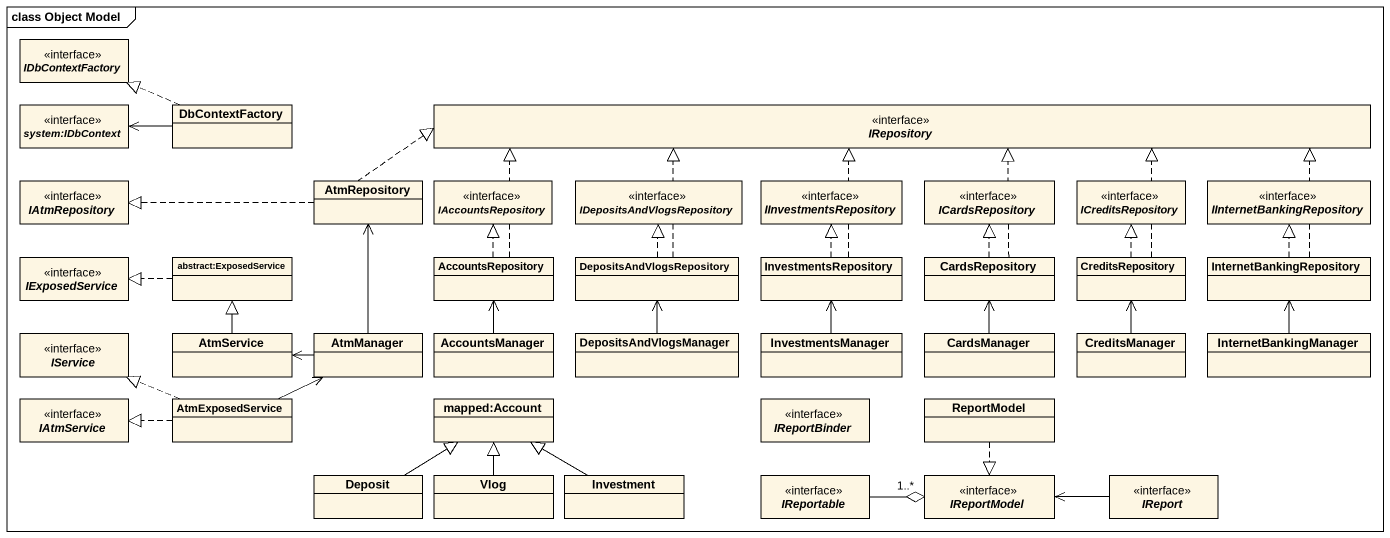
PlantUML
@startuml
mainframe class Object Model
hide circle
hide empty members
interface IDbContextFactory
interface "system:IDbContext" as system_IDbContext
class DbContextFactory
interface IRepository
interface IAtmRepository
class AtmRepository
interface IAccountsRepository
interface IDepositsAndVlogsRepository
interface IInvestmentsRepository
interface ICardsRepository
interface ICreditsRepository
interface IInternetBankingRepository
interface IExposedService
class "abstract:ExposedService" as abstract_ExposedService
class AccountsRepository
class DepositsAndVlogsRepository
class InvestmentsRepository
class CardsRepository
class CreditsRepository
class InternetBankingRepository
interface IService
class AtmService
class AtmManager
class AccountsManager
class DepositsAndVlogsManager
class InvestmentsManager
class CardsManager
class CreditsManager
class InternetBankingManager
interface IAtmService
class AtmExposedService
class "mapped:Account" as mapped_Account
interface IReportBinder
class ReportModel
class Deposit
class Vlog
class Investment
interface IReportable
interface IReportModel
interface IReport
DbContextFactory .left.|> IDbContextFactory
DbContextFactory -left-> system_IDbContext
AtmRepository .right.|> IRepository
AtmRepository .left.|> IAtmRepository
abstract_ExposedService .left.|> IExposedService
AccountsRepository .right.|> IRepository
AccountsRepository .up.|> IAccountsRepository
DepositsAndVlogsRepository .up.|> IRepository
DepositsAndVlogsRepository .up.|> IDepositsAndVlogsRepository
InvestmentsRepository .up.|> IRepository
InvestmentsRepository .up.|> IInvestmentsRepository
CardsRepository .up.|> IRepository
CardsRepository .up.|> ICardsRepository
CreditsRepository .up.|> IRepository
CreditsRepository .up.|> ICreditsRepository
InternetBankingRepository .left.|> IRepository
InternetBankingRepository .up.|> IInternetBankingRepository
AtmService -up-|> abstract_ExposedService
AtmManager -up-> AtmRepository
AtmManager -left-> AtmService
AccountsManager -up-> AccountsRepository
DepositsAndVlogsManager -up-> DepositsAndVlogsRepository
InvestmentsManager -up-> InvestmentsRepository
CardsManager -up-> CardsRepository
CreditsManager -up-> CreditsRepository
InternetBankingManager -up-> InternetBankingRepository
AtmExposedService .left.|> IService
AtmExposedService -right-> AtmManager
AtmExposedService .left.|> IAtmService
ReportModel ..|> IReportModel
Deposit -up-|> mapped_Account
Vlog -up-|> mapped_Account
Investment -left-|> mapped_Account
IReportable -right-o "1..*" IReportModel
IReport -left-> IReportModel
@enduml
